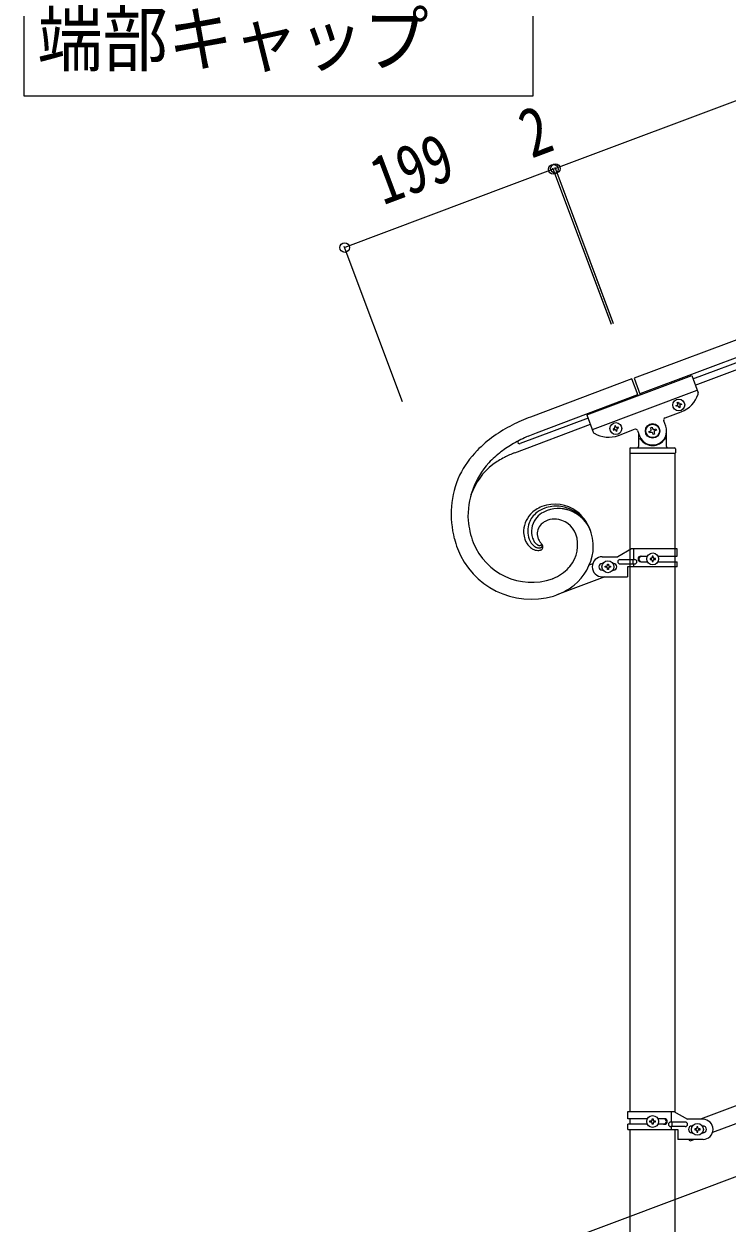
# Model space of a CAD drawing. Units: millimetres, scale not verified. Extents: x -4015 to 4015, y -2862 to 2860.
# Drawn here: x 1818 to 2446, y 702 to 1774 of the extents above; entities that cross this region are included whole.
import ezdxf
from ezdxf.enums import TextEntityAlignment as Align

# ---------------------------------------------------------------- set-up
doc = ezdxf.new("R2010")
doc.units = ezdxf.units.MM
doc.header["$LTSCALE"] = 10
doc.layers.add('0-3_YKK_A1', color=4, linetype='Continuous')
doc.layers.add('0-4_YKK_D', color=6, linetype='Continuous')
doc.styles.add('ＭＳ ゴシック', font='')
doc.styles.get('ＭＳ ゴシック').set_extended_font_data('MS Gothic')

msp = doc.modelspace()

# ---------------------------------------------------------------- linework, layer by layer
at = {"layer": '0-3_YKK_A1'}
for p, q in [((3144.03, 1750.06), (2363.11, 1457.16)), ((3149.3, 1736.02), (2368.37, 1443.11)), ((2415.66, 1456.57), (3063.57, 1699.59)), ((2417.76, 1450.96), (3065.67, 1693.97)), ((2320.93, 1424.38), (2414.56, 1459.49)), ((2414.56, 1459.49), (2420.29, 1444.22)), ((2361.23, 1456.58), (2270.59, 1422.51)), ((2366.86, 1441.6), (2361.23, 1456.58)), ((2363.11, 1457.16), (2368.68, 1442.29)), ((2325.85, 1411.27), (2419.48, 1446.39)), ((2390.81, 1421.75), (2405.32, 1427.19)), ((2401.86, 1432.32), (2400.96, 1431.98)), ((2404.22, 1434.23), (2405.11, 1434.57)), ((2256.5, 1390.57), (2324.15, 1416)), ((2322.06, 1421.56), (2261.36, 1398.75)), ((2320.93, 1424.38), (2326.66, 1409.1)), ((2391.39, 1414.49), (2389.64, 1419.17)), ((2268.62, 1405.53), (2275.87, 1408.47)), ((2345.34, 1412.15), (2344.44, 1411.81)), ((2348.37, 1412.26), (2349.27, 1412.6)), ((2349.14, 1406.12), (2363.65, 1411.56)), ((2366.23, 1410.39), (2367.98, 1405.71)), ((2367.19, 1407.83), (2367.19, 1396.1)), ((2378.07, 1408.79), (2376.83, 1408.32)), ((2381.31, 1411.41), (2382.55, 1411.88)), ((2392.19, 1396.1), (2392.19, 1410.1)), ((2259.92, 1401.34), (2259.94, 1401.36)), ((2260.03, 1401.42), (2260.15, 1401.49)), ((2359.19, 1394.1), (2359.19, 1390.6)), ((2360.19, 1395.1), (2399.19, 1395.1)), ((2368.19, 1403.1), (2368.46, 1403.1)), ((2391.19, 1403.1), (2390.91, 1403.1)), ((2400.19, 1394.1), (2400.19, 1390.6)), ((2359.44, 1390.1), (2359.44, 802.39)), ((2359.44, 1390.1), (2399.94, 1390.1)), ((2359.69, 1390.1), (2399.69, 1390.1)), ((2399.94, 801.6), (2399.94, 1390.1)), ((2272.52, 1314.4), (2272.87, 1313.4)), ((2272.52, 1314.4), (2272.87, 1313.4)), ((2280.76, 1308.86), (2280.58, 1309.08)), ((2334.75, 1297.79), (2348.75, 1297.79)), ((2360.88, 1304.79), (2348.75, 1297.79)), ((2401.75, 1304.79), (2360.88, 1304.79)), ((2362.78, 1295.29), (2362.78, 1304.79)), ((2369.16, 1298.29), (2375.08, 1298.29)), ((2384.43, 1298.29), (2401.75, 1298.29)), ((2401.75, 1298.29), (2401.75, 1304.79)), ((2323.39, 1290.66), (2326.27, 1291.74)), ((2335.39, 1291.79), (2334.75, 1291.79)), ((2338.31, 1288.31), (2337.35, 1288.31)), ((2341.19, 1289.27), (2342.15, 1289.27)), ((2344.12, 1291.79), (2344.75, 1291.79)), ((2350.55, 1295.29), (2363.63, 1295.29)), ((2350.55, 1291.29), (2363.63, 1291.29)), ((2357.25, 1288.79), (2357.25, 1279.79)), ((2401.75, 1288.79), (2357.25, 1288.79)), ((2362.23, 1291.29), (2362.23, 1295.29)), ((2362.78, 1288.79), (2362.78, 1291.29)), ((2369.16, 1293.29), (2375.08, 1293.29)), ((2378.31, 1296.28), (2377.35, 1296.28)), ((2381.19, 1295.32), (2382.15, 1295.32)), ((2384.43, 1293.29), (2401.75, 1293.29)), ((2401.75, 1288.79), (2401.75, 1293.29)), ((2291.82, 1278.72), (2290.13, 1278.04)), ((2337.05, 1279.76), (2294.19, 1263.66)), ((2335.39, 1285.79), (2334.75, 1285.79)), ((2334.75, 1279.79), (2357.25, 1279.79)), ((2344.12, 1285.79), (2344.75, 1285.79)), ((2291.12, 1262.58), (2294.19, 1263.66)), ((2291.12, 1262.58), (2294.19, 1263.66)), ((3126.18, 1059.39), (2422.33, 795.39)), ((3137.05, 1047.45), (2433.19, 783.44)), ((2229.69, 660.1), (3029.69, 960.1)), ((2357.69, 802.39), (2398.56, 802.39)), ((2357.69, 795.89), (2357.69, 802.39)), ((2375.02, 795.89), (2357.69, 795.89)), ((2359.44, 795.89), (2359.44, 790.89)), ((2381.13, 793.87), (2382.09, 793.87)), ((2390.28, 795.89), (2384.36, 795.89)), ((2396.66, 792.89), (2396.66, 802.39)), ((2398.56, 802.39), (2410.69, 795.39)), ((2424.69, 795.39), (2410.69, 795.39)), ((2357.69, 786.39), (2357.69, 790.89)), ((2375.01, 790.89), (2357.69, 790.89)), ((2357.69, 786.39), (2402.19, 786.39)), ((2359.44, 786.39), (2359.44, 660.1)), ((2378.25, 792.91), (2377.29, 792.91)), ((2390.28, 790.89), (2384.36, 790.89)), ((2408.89, 792.89), (2395.81, 792.89)), ((2408.89, 788.89), (2395.81, 788.89)), ((2396.66, 786.39), (2396.66, 788.89)), ((2397.21, 788.89), (2397.21, 792.89)), ((2399.94, 660.1), (2399.94, 786.39)), ((2402.19, 786.39), (2402.19, 777.39)), ((2414.69, 789.39), (2415.32, 789.39)), ((2414.69, 783.39), (2415.32, 783.39)), ((2418.25, 786.87), (2417.29, 786.87)), ((2421.13, 785.91), (2422.09, 785.91)), ((2424.06, 789.39), (2424.69, 789.39)), ((2424.06, 783.39), (2424.69, 783.39)), ((2424.69, 777.39), (2402.19, 777.39)), ((2412.96, 775.85), (2412.38, 777.39)), ((2417.05, 777.39), (2412.96, 775.85))]:
    msp.add_line(p, q, dxfattribs=at)
msp.add_lwpolyline([(1818.3, 1911.79), (1818.3, 1709.24), (2272.86, 1709.24), (2272.86, 1911.79)], close=True, dxfattribs=at)
for points in [[(2268.62, 1405.53), (2275.87, 1408.47), (2366.5, 1442.54)], [(2400.96, 1431.98), (2400.62, 1432.88), (2401.52, 1433.22)], [(2402.08, 1434.46), (2401.74, 1435.35), (2402.64, 1435.69), (2402.98, 1434.79)], [(2403.99, 1432.1), (2404.33, 1431.2), (2403.43, 1430.86), (2403.09, 1431.76)], [(2405.11, 1434.57), (2405.45, 1433.67), (2404.55, 1433.33)], [(2346.8, 1413.72), (2346.46, 1414.62), (2345.57, 1414.28), (2345.9, 1413.38)], [(2344.44, 1411.81), (2344.78, 1410.91), (2345.68, 1411.25)], [(2346.91, 1410.69), (2347.25, 1409.79), (2348.15, 1410.13), (2347.81, 1411.02)], [(2349.27, 1412.6), (2348.94, 1413.5), (2348.04, 1413.16)], [(2376.83, 1408.32), (2376.37, 1409.56), (2377.6, 1410.02)], [(2378.37, 1411.72), (2377.91, 1412.96), (2379.15, 1413.42), (2379.61, 1412.19)], [(2381, 1408.48), (2381.46, 1407.24), (2380.23, 1406.78), (2379.77, 1408.01)], [(2382.55, 1411.88), (2383.01, 1410.64), (2381.77, 1410.18)], [(2279.61, 1308.03), (2279.65, 1308.05), (2279.69, 1308.06)], [(2279.61, 1308.03), (2279.65, 1308.05), (2279.69, 1308.06)], [(2279.94, 1308.2), (2279.97, 1308.22), (2280.06, 1308.28)], [(2279.94, 1308.2), (2279.97, 1308.22), (2280.06, 1308.28)], [(2380.23, 1297.24), (2380.23, 1298.2), (2379.27, 1298.2), (2379.27, 1297.24)], [(2337.35, 1288.31), (2337.35, 1289.27), (2338.31, 1289.27)], [(2339.27, 1290.23), (2339.27, 1291.19), (2340.23, 1291.19), (2340.23, 1290.23)], [(2340.23, 1287.35), (2340.23, 1286.39), (2339.27, 1286.39), (2339.27, 1287.35)], [(2342.15, 1289.27), (2342.15, 1288.31), (2341.19, 1288.31)], [(2377.35, 1296.28), (2377.35, 1295.32), (2378.31, 1295.32)], [(2379.27, 1294.36), (2379.27, 1293.4), (2380.23, 1293.4), (2380.23, 1294.36)], [(2382.15, 1295.32), (2382.15, 1296.28), (2381.19, 1296.28)], [(2377.29, 792.91), (2377.29, 793.87), (2378.25, 793.87)], [(2379.21, 794.83), (2379.21, 795.79), (2380.17, 795.79), (2380.17, 794.83)], [(2382.09, 793.87), (2382.09, 792.91), (2381.13, 792.91)], [(2380.17, 791.95), (2380.17, 790.99), (2379.21, 790.99), (2379.21, 791.95)], [(2417.29, 786.87), (2417.29, 785.91), (2418.25, 785.91)], [(2420.17, 787.83), (2420.17, 788.79), (2419.21, 788.79), (2419.21, 787.83)], [(2419.21, 784.95), (2419.21, 783.99), (2420.17, 783.99), (2420.17, 784.95)], [(2422.09, 785.91), (2422.09, 786.87), (2421.13, 786.87)]]:
    msp.add_lwpolyline(points, dxfattribs=at)
for centre, radius in [((2403.04, 1433.28), 5.3), ((2346.86, 1412.2), 5.3), ((2379.69, 1410.1), 6.5), ((2379.69, 1410.1), 6), ((2379.75, 1295.8), 5.3), ((2339.75, 1288.79), 5.3), ((2379.69, 793.39), 5.3), ((2419.69, 786.39), 5.3)]:
    msp.add_circle(centre, radius, dxfattribs=at)
for centre, radius, start, end in [((2396.54, 1450.6), 25, 290.56, 342.06005), ((2418.42, 1443.51), 2, 342.06005, 20.56), ((2401.18, 1434.12), 0.96, 290.56, 20.56), ((2402.19, 1431.42), 0.96, 20.56, 110.56), ((2403.88, 1435.13), 0.96, 200.56, 290.56), ((2404.89, 1432.43), 0.96, 110.56, 200.56), ((2327.96, 1274.51), 158.94, 117.62465, 124.49808), ((2327.96, 1274.51), 158.94, 117.62465, 124.49808), ((2352.05, 1214.86), 223.06, 111.41935, 116.0024), ((2352.05, 1214.86), 223.06, 111.41931, 116.00237), ((2391.51, 1419.87), 2, 110.56, 200.56), ((2311, 1304.91), 124.33, 125.99222, 135.15466), ((2311, 1304.91), 124.33, 125.99203, 135.15447), ((2344.58, 1238.56), 183.43, 114.4606, 119.04365), ((2344.58, 1238.56), 183.43, 114.4606, 119.04365), ((2328.54, 1409.8), 2, 200.56, 239.05995), ((2340.36, 1429.53), 25, 239.05995, 290.56), ((2345, 1413.05), 0.96, 290.56, 20.56), ((2346.02, 1410.35), 0.96, 20.56, 110.56), ((2347.7, 1414.06), 0.96, 200.56, 290.56), ((2348.71, 1411.36), 0.96, 110.56, 200.56), ((2364.36, 1409.69), 2, 20.56, 110.56), ((2379.69, 1410.1), 12.5, 200.56, 20.56), ((2377.14, 1411.26), 1.32, 290.56, 20.56), ((2378.53, 1407.55), 1.32, 20.56, 110.56), ((2380.85, 1412.65), 1.32, 200.56, 290.56), ((2382.24, 1408.94), 1.32, 110.56, 200.56), ((2343.4, 1254.62), 168.96, 121.33736, 125.92041), ((2343.4, 1254.62), 168.96, 121.33736, 125.92041), ((2260.85, 1400.15), 1.52, 139.74474, 200.18304), ((2260.83, 1400.15), 1.5, 200.59996, 290.60004), ((2261.27, 1399.71), 2.12, 133.48077, 138.06382), ((2262.07, 1398.68), 3.42, 129.07981, 131.37156), ((2261.44, 1399.24), 2.6, 122.82105, 125.11281), ((2360.19, 1394.1), 1, 90, 180), ((2366.19, 1396.1), 1, 270, 0), ((2368.19, 1402.1), 1, 90, 180), ((2368.46, 1402.6), 0.5, 33.74899, 90), ((2379.69, 1410.1), 13, 213.74899, 326.25101), ((2390.91, 1402.6), 0.5, 90, 146.25101), ((2391.19, 1402.1), 1, 0, 90), ((2393.19, 1396.1), 1, 180, 270), ((2399.19, 1394.1), 1, 0, 90), ((2293.58, 1326.21), 97, 136.81468, 152.83137), ((2293.58, 1326.21), 97, 136.81468, 152.83137), ((2319.68, 1296.58), 121.18, 128.48224, 135.35567), ((2319.68, 1296.58), 121.18, 128.48195, 135.35538), ((2295.12, 1298.28), 100.36, 118.47452, 125.34796), ((2302.86, 1273.18), 126.22, 111.54586, 116.12892), ((2359.69, 1390.6), 0.5, 180, 270), ((2399.69, 1390.6), 0.5, 270, 0), ((2285.98, 1333.67), 71.2, 137.53262, 182.77235), ((2285.98, 1333.67), 71.2, 137.53262, 182.77235), ((2272.6, 1333.82), 58.38, 127.50169, 160.77014), ((2285.91, 1335.47), 86.08, 155.98917, 194.58135), ((2285.91, 1335.47), 86.08, 155.98917, 194.58135), ((2291.16, 1315.84), 28.63, 111.10226, 136.21146), ((2293.86, 1313.94), 29.21, 111.14254, 127.15923), ((2292.42, 1311.14), 33.47, 54.07697, 110.22195), ((2294.22, 1309.83), 33.2, 86.31872, 109.16109), ((2295.47, 1309.97), 30.8, 21.48331, 108.68894), ((2295.42, 1309.8), 30.95, 21.29478, 108.50042), ((2292.27, 1309.04), 34.16, 20.56175, 83.13073), ((2299.51, 1339.37), 85.14, 186.16915, 199.90367), ((2299.51, 1339.37), 85.14, 186.16915, 199.90367), ((2288.53, 1319.6), 24.15, 138.33673, 181.3686), ((2290.19, 1319.63), 22.46, 128.45947, 158.08712), ((2291.32, 1320.35), 19.72, 145.76042, 197.57147), ((2291.32, 1320.35), 19.72, 145.75925, 197.57031), ((2293.87, 1316.82), 23.86, 123.89597, 142.19166), ((2293.87, 1316.82), 23.86, 123.8954, 142.19108), ((2292.89, 1313.33), 18.49, 119.88533, 133.61985), ((2292.89, 1313.33), 18.49, 119.88605, 133.62058), ((2298.83, 1306.43), 35.28, 112.00672, 121.16916), ((2298.83, 1306.43), 35.28, 112.00693, 121.16937), ((2298.06, 1301), 31.8, 112.32218, 116.90523), ((2298.07, 1301), 31.8, 112.32186, 116.90491), ((2292.21, 1311.6), 19.83, 85.46079, 108.30316), ((2291.37, 1310.25), 21.24, 21.33874, 86.02738), ((2287.96, 1308.34), 38.4, 32.85622, 51.1519), ((2272.73, 1300.82), 55.31, 21.67775, 30.84019), ((2288.51, 1321.21), 24.22, 185.18437, 198.91889), ((2290.15, 1320.94), 21.96, 161.19503, 199.78721), ((2288.83, 1318.23), 12.16, 135.70523, 189.68816), ((2288.83, 1318.23), 12.16, 135.70687, 189.6898), ((2283.37, 1306.66), 43.29, 354.58152, 19.69071), ((2283.37, 1306.66), 43.29, 354.58152, 19.69071), ((2421.27, 1379.85), 228.42, 196.80657, 199.09832), ((2421.27, 1379.85), 228.42, 196.80657, 199.09832), ((2271.78, 1331.32), 56.35, 201.80274, 289.00838), ((2271.78, 1331.32), 56.35, 201.80295, 289.00859), ((2286.61, 1321.42), 22.51, 200.9841, 210.14654), ((2283.57, 1320.25), 19.3, 211.68275, 223.13237), ((2290.65, 1321.93), 22.79, 201.7138, 208.58723), ((2285.04, 1319.61), 16.77, 210.79588, 219.95832), ((2283.1, 1318.76), 14.74, 222.29227, 231.45471), ((2284.28, 1317.86), 12.25, 201.32659, 217.34328), ((2284.28, 1317.86), 12.25, 201.3299, 217.3466), ((2283.1, 1317.51), 11.11, 219.58972, 228.75216), ((2283.1, 1317.51), 11.11, 219.58972, 228.75216), ((2283.59, 1318.97), 12.55, 231.4664, 236.04945), ((2283.6, 1318.97), 12.55, 231.45684, 236.03989), ((2281.55, 1316.88), 9.69, 239.15206, 243.73511), ((2281.55, 1316.88), 9.69, 239.16325, 243.7463), ((2295.33, 1320.77), 19.04, 193.95025, 203.11269), ((2295.33, 1320.77), 19.04, 193.94648, 203.10892), ((2280.19, 1314.89), 7.31, 246.44369, 251.02675), ((2280.19, 1314.89), 7.31, 246.44369, 251.02675), ((2304.65, 1326.86), 30.07, 206.82274, 211.4058), ((2304.65, 1326.86), 30.07, 206.82274, 211.4058), ((2280.11, 1315.75), 8.1, 253.54638, 255.83813), ((2280.11, 1315.75), 8.1, 253.54638, 255.83813), ((2279.58, 1315.34), 7.58, 258.93109, 261.22285), ((2279.58, 1315.33), 7.58, 258.91189, 261.20364), ((2279.06, 1314.9), 7.08, 264.84281, 267.13457), ((2279.06, 1314.89), 7.08, 264.82596, 267.11771), ((2278.69, 1311.14), 3.31, 270.28375, 274.8668), ((2278.69, 1311.13), 3.31, 270.27036, 274.85341), ((2278.59, 1310.54), 2.73, 278.03434, 284.90777), ((2278.59, 1310.54), 2.73, 278.03434, 284.90777), ((2306.27, 1330.09), 33.19, 214.70995, 219.29301), ((2306.27, 1330.09), 33.19, 214.70581, 219.28886), ((2278.69, 1309.76), 1.96, 287.98908, 290.28083), ((2278.69, 1309.76), 1.95, 287.98532, 290.27708), ((2276.9, 1314.16), 6.71, 291.58944, 293.8812), ((2276.9, 1314.16), 6.71, 291.58944, 293.8812), ((2276.47, 1314.33), 7.04, 297.20464, 299.49639), ((2276.47, 1314.33), 7.04, 297.21012, 299.50188), ((2278.38, 1310.74), 2.98, 304.38596, 308.96902), ((2277.09, 1312.49), 5.15, 305.21627, 307.50803), ((2278.53, 1310.45), 2.67, 309.77051, 314.35356), ((2278.79, 1310.14), 2.26, 310.39224, 314.97529), ((2279.15, 1309.72), 1.71, 316.32636, 323.19979), ((2279.15, 1309.72), 1.71, 316.32636, 323.19979), ((2279.75, 1309.21), 0.923, 326.62007, 335.78251), ((2279.63, 1309.28), 1.07, 326.91165, 333.78508), ((2275.11, 1304.85), 6.92, 35.39952, 37.69127), ((2280.37, 1308.94), 0.253, 333.0607, 31.35757), ((2280.36, 1308.94), 0.262, 330.2717, 30.71001), ((2277.55, 1306.77), 3.82, 26.18928, 33.06271), ((2270.15, 1300.77), 13.34, 35.0426, 37.33436), ((2279.4, 1307.65), 1.77, 321.05187, 15.0348), ((2278.17, 1307.22), 3.07, 16.94531, 23.81874), ((2274.59, 1304.24), 7.72, 28.23472, 32.81777), ((2275.04, 1304.81), 7.06, 21.29247, 25.87552), ((2282.61, 1308.29), 30.15, 320.44699, 18.74386), ((2271.38, 1330.42), 70.65, 200.99444, 286.21757), ((2271.38, 1330.42), 70.65, 200.99444, 286.21757), ((2281.34, 1319.18), 16.95, 225.64138, 237.091), ((2278.54, 1315.74), 12.56, 239.29947, 253.03399), ((2282.03, 1318.64), 14, 234.53834, 241.41177), ((2277.78, 1314.46), 11.12, 254.85225, 266.30187), ((2279.53, 1314.93), 9.55, 243.96756, 250.84099), ((2278.98, 1314.29), 8.78, 252.82737, 259.7008), ((2277.18, 1313.52), 10.15, 269.35411, 280.80373), ((2278.38, 1312.35), 6.77, 261.78489, 268.65832), ((2278.14, 1311.23), 5.65, 270.85501, 280.01745), ((2276.44, 1313.84), 10.63, 284.39667, 288.97972), ((2277.43, 1312.54), 7.07, 283.84605, 288.4291), ((2276.52, 1313.66), 8.44, 291.83018, 294.12193), ((2278.23, 1307.98), 4.51, 291.63858, 303.0882), ((2276.37, 1312.85), 7.77, 297.58944, 299.88119), ((2277.81, 1309.82), 4.44, 303.31468, 307.89773), ((2278.77, 1308.37), 2.71, 310.74622, 317.61965), ((2277.95, 1307.9), 4.6, 306.63556, 313.509), ((2279.16, 1306.35), 2.65, 317.54551, 9.35657), ((2276.73, 1305.76), 5.15, 11.48965, 18.36308), ((2279.76, 1308.88), 47.13, 309.27453, 352.3064), ((2279.76, 1308.88), 47.13, 309.27453, 352.3064), ((2334.75, 1288.79), 9, 90, 270), ((2369.16, 1295.79), 2.5, 90, 270), ((2369.91, 1295.79), 2.5, 90, 270), ((2378.31, 1297.24), 0.96, 270, 0), ((2381.19, 1297.24), 0.96, 180, 270), ((2275.65, 1315.15), 39.87, 295.23124, 320.34043), ((2334.75, 1288.79), 3, 90, 270), ((2338.31, 1290.23), 0.96, 270, 0), ((2338.31, 1287.35), 0.96, 0, 90), ((2341.19, 1290.23), 0.96, 180, 270), ((2341.19, 1287.35), 0.96, 90, 180), ((2344.75, 1288.79), 3, 270, 90), ((2350.55, 1293.29), 2, 90, 270), ((2363.63, 1293.29), 2, 270, 90), ((2378.31, 1294.36), 0.96, 0, 90), ((2381.19, 1294.36), 0.96, 90, 180), ((2265.38, 1341.35), 67.97, 291.35134, 293.64309), ((2270.83, 1322.77), 63.56, 291.56351, 307.5802), ((2270.83, 1322.77), 63.56, 291.56351, 307.5802), ((2378.25, 794.83), 0.96, 270, 0), ((2381.13, 794.83), 0.96, 180, 270), ((2389.53, 793.39), 2.5, 270, 90), ((2390.28, 793.39), 2.5, 270, 90), ((2424.69, 786.39), 9, 270, 90), ((2378.25, 791.95), 0.96, 0, 90), ((2381.13, 791.95), 0.96, 90, 180), ((2395.81, 790.89), 2, 90, 270), ((2408.89, 790.89), 2, 270, 90), ((2414.69, 786.39), 3, 90, 270), ((2418.25, 787.83), 0.96, 270, 0), ((2418.25, 784.95), 0.96, 0, 90), ((2421.13, 787.83), 0.96, 180, 270), ((2421.13, 784.95), 0.96, 90, 180), ((2424.69, 786.39), 3, 270, 90)]:
    msp.add_arc(centre, radius, start, end, dxfattribs=at)
at = {"layer": '0-4_YKK_D'}
for p, q in [((3073.79, 1937.32), (2292.87, 1644.42)), ((2291, 1643.72), (2104.67, 1573.83)), ((2342.62, 1506.08), (2290.64, 1644.65)), ((2342.97, 1505.14), (2290.65, 1644.66)), ((2291.01, 1643.72), (2292.88, 1644.42)), ((2344.19, 1507.59), (2292.52, 1645.35)), ((2344.84, 1505.84), (2292.53, 1645.36)), ((2156.35, 1436.06), (2104.32, 1574.77))]:
    msp.add_line(p, q, dxfattribs=at)
for centre in [(2291, 1643.72), (2291.01, 1643.72), (2292.87, 1644.42), (2292.88, 1644.42), (2104.67, 1573.83)]:
    msp.add_circle(centre, 4.25, dxfattribs=at)

# ---------------------------------------------------------------- texts
at = {"layer": '0-3_YKK_A1', "style": 'ＭＳ ゴシック', "width": 0.9}
msp.add_text('端部キャップ', height=47.42, dxfattribs=at).set_placement((1830.32, 1722.18), align=Align.BOTTOM_LEFT)
at = {"layer": '0-4_YKK_D', "style": 'ＭＳ ゴシック', "width": 0.8}
for s, rotation, p in [('2', 20.556, (2276.08, 1640.79)), ('199', 20.56, (2143.39, 1599.03))]:
    msp.add_text(s, height=43.99, rotation=rotation, dxfattribs=at).set_placement(p, align=Align.BOTTOM_LEFT)

doc.saveas('drawing.dxf')
